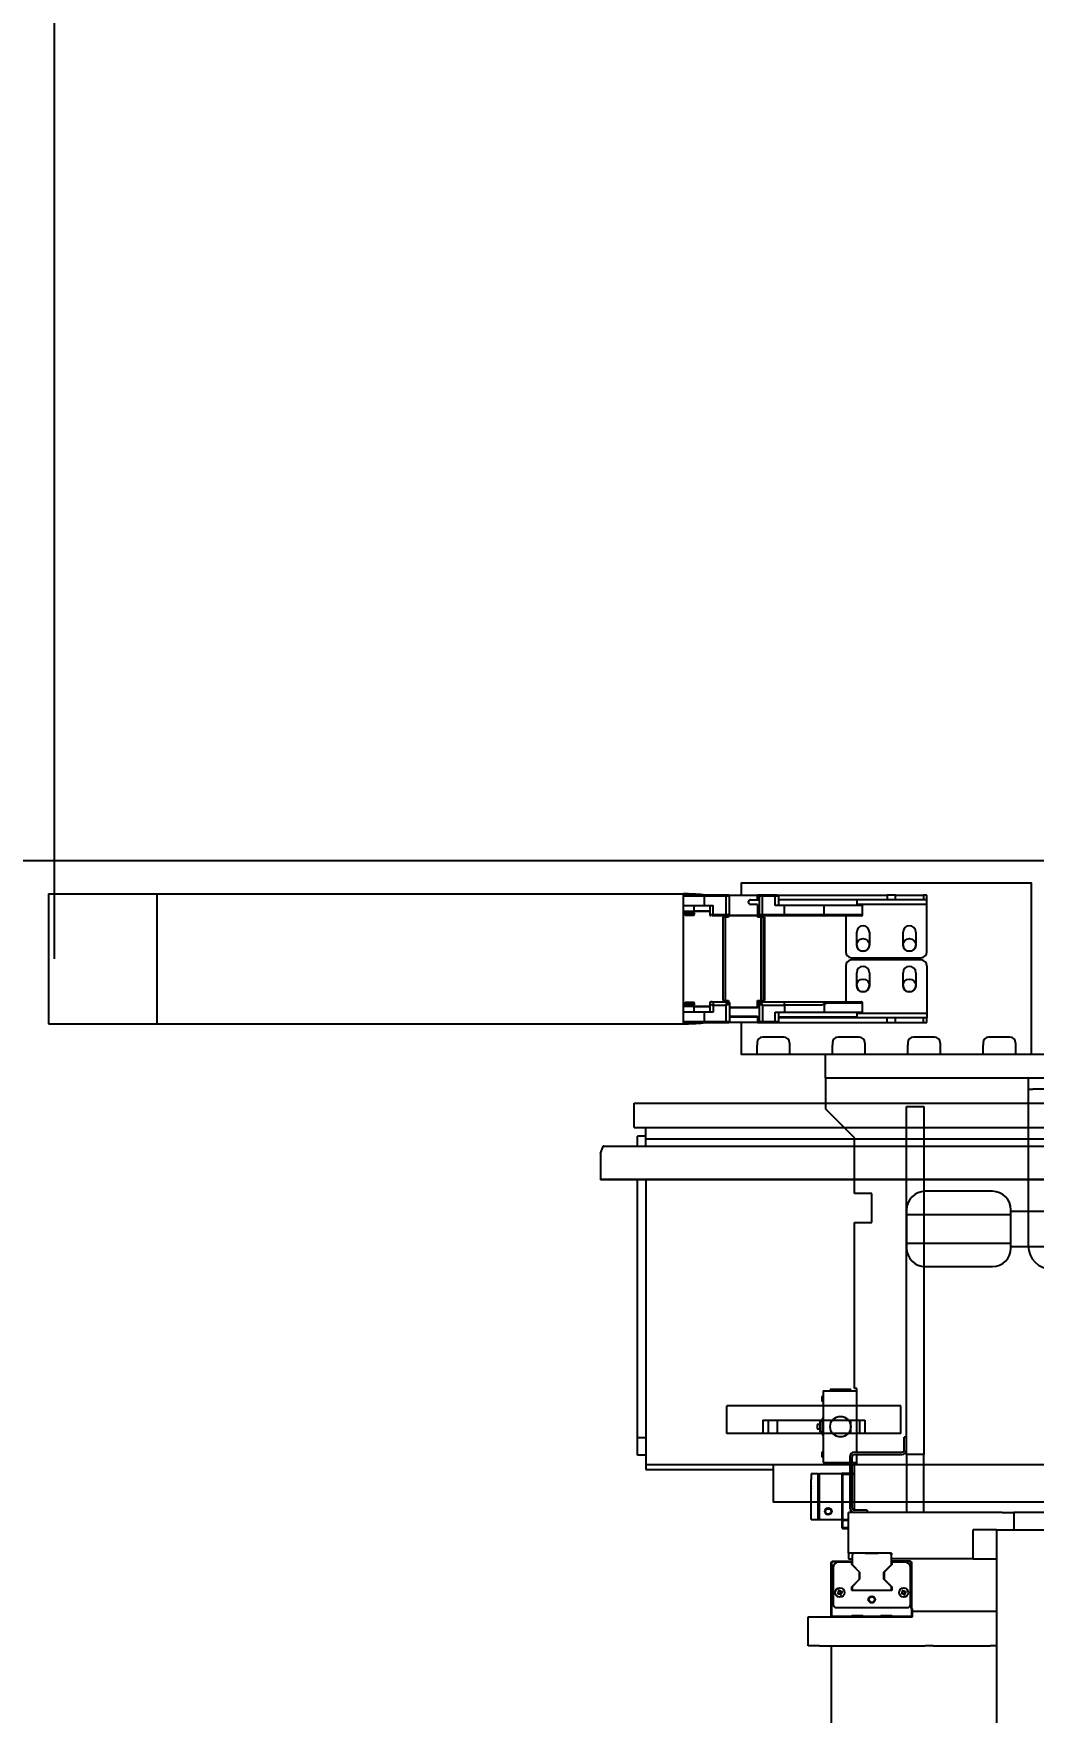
# Model space of a CAD drawing. Header units: inches. Extents: x -347369 to -260369, y 119522 to 149869.
# Drawn here: x -345582 to -344719, y 139198 to 140646 of the extents above; entities that cross this region are included whole.
import ezdxf

# ---------------------------------------------------------------- set-up
doc = ezdxf.new("R2010")
doc.units = ezdxf.units.IN
doc.header["$LTSCALE"] = 300
doc.linetypes.add('CENTRO', pattern=[2, 1.25, -0.25, 0.25, -0.25])
doc.linetypes.add('DOT2', pattern=[0.635, 0, -0.635])
for name, color, linetype in [('ASSI', 254, 'CENTRO'), ('INCASTELLATURA MOT', 4, 'Continuous'), ('MACCHINA', 40, 'Continuous'), ('QUOTE', 7, 'Continuous')]:
    doc.layers.add(name, color=color, linetype=linetype)
doc.styles.get("Standard").update_dxf_attribs({"font": 'romans.shx'})
doc.dimstyles.new('sc1a100_pollici', dxfattribs={"dimscale": 100, "dimtxt": 3, "dimasz": 3, "dimexe": 0, "dimexo": 0, "dimgap": 1, "dimtad": 1, "dimzin": 12, "dimdsep": 46, "dimtxsty": 'Standard', "dimblk": 'CLOSEDBLANK', "dimcen": 1, "dimclrd": 253, "dimclre": 253, "dimclrt": 2, "dimadec": 0, "dimazin": 3, "dimtfac": 1, "dimtmove": 0, "dimatfit": 1, "dimldrblk": 'CLOSEDBLANK', "dimfxl": 1, "dimtolj": 1, "dimtzin": 0, "dimarcsym": 0})

# ---------------------------------------------------------------- blocks, each defined once
blk = doc.blocks.new('_ClosedBlank')
at = {"color": 0, "linetype": 'ByBlock', "lineweight": -2}
for p, q in [((-1, 0.1667), (0, 0)), ((-1, 0.1667), (-1, -0.1667)), ((0, 0), (-1, -0.1667))]:
    blk.add_line(p, q, dxfattribs=at)
blk = doc.blocks.new('*D15')
at = {"layer": 'Defpoints', "color": 0, "transparency": 16777216}
for p in [(-345563.6, 144199.7), (-325383.6, 140999.7), (-345563.6, 139848.2)]:
    blk.add_point(p, dxfattribs=at)
at = {"layer": 'QUOTE', "color": 253, "lineweight": -2, "transparency": 16777216}
for p, q in [((-345563.6, 139848.2), (-345563.6, 144199.7)), ((-325683.6, 144199.7), (-345263.6, 144199.7)), ((-325383.6, 140999.7), (-325383.6, 144199.7))]:
    blk.add_line(p, q, dxfattribs=at)
at = {"layer": 'QUOTE', "color": 253, "lineweight": -2, "transparency": 16777216, "xscale": 300, "yscale": 300, "zscale": 300, "rotation": 180}
blk.add_blockref('_ClosedBlank', (-345563.6, 144199.7), dxfattribs=at)
at = {"layer": 'QUOTE', "color": 253, "lineweight": -2, "transparency": 16777216, "xscale": 300, "yscale": 300, "zscale": 300}
blk.add_blockref('_ClosedBlank', (-325383.6, 144199.7), dxfattribs=at)
at = {"layer": 'QUOTE', "color": 2, "transparency": 16777216, "char_height": 300, "attachment_point": 5}
for s, insert in [('\\A1;20180', (-335458.6, 144449.7)), ('\\A1;[66\'-2 1/2"]', (-335458.6, 143871.1))]:
    blk.add_mtext(s, dxfattribs=dict(at, insert=insert))
blk = doc.blocks.new('*D17')
at = {"layer": 'Defpoints', "color": 0, "transparency": 16777216}
for p in [(-346133.6, 139932.7), (-344588.6, 139932.7), (-345533.6, 138999.7)]:
    blk.add_point(p, dxfattribs=at)
at = {"layer": 'QUOTE', "color": 253, "lineweight": -2, "transparency": 16777216}
for p, q in [((-346133.6, 140232.7), (-346133.6, 143475.5)), ((-344588.6, 139932.7), (-346133.6, 139932.7)), ((-346133.6, 138999.7), (-346133.6, 139932.7)), ((-345533.6, 138999.7), (-346133.6, 138999.7)), ((-346133.6, 138699.7), (-346133.6, 138399.7))]:
    blk.add_line(p, q, dxfattribs=at)
at = {"layer": 'QUOTE', "color": 253, "lineweight": -2, "transparency": 16777216, "xscale": 300, "yscale": 300, "zscale": 300}
for p, rotation in [((-346133.6, 139932.7), 270), ((-346133.6, 138999.7), 90)]:
    blk.add_blockref('_ClosedBlank', p, dxfattribs=dict(at, rotation=rotation))
at = {"layer": 'QUOTE', "color": 2, "transparency": 16777216, "char_height": 300, "attachment_point": 5, "rotation": 90}
for s, insert in [('\\A1;[3\'-0 3/4"]', (-345805.1, 142004.1)), ('\\A1;933', (-346383.6, 142004.1))]:
    blk.add_mtext(s, dxfattribs=dict(at, insert=insert))
blk = doc.blocks.new('*U49')
at = {"layer": 'ASSI'}
for p, q in [((2.5, 0), (-2.5, 0)), ((0, 2.5), (0, -2.5))]:
    blk.add_line(p, q, dxfattribs=at)
at = {"layer": 'INCASTELLATURA MOT'}
for p, q in [((-480, 724), (0, 724)), ((-480, 703), (-480, 724)), ((0, 703), (0, 724)), ((-480, 703), (0, 703)), ((-470, 695.5), (-477, 695.5)), ((-477, 687), (-477, 695.5)), ((-470, 687), (-470, 703)), ((-10, 687), (-10, 703)), ((-10, 695.5), (-3, 695.5)), ((-3, 685.3), (-3, 695.5)), ((-509.1, 680.6), (-506.8, 686.6)), ((-509.1, 680.6), (-509.1, 658)), ((-506.2, 687), (-14.4, 687)), ((-10, 693), (-470, 693)), ((-14.4, 687), (-4.1, 687)), ((-13.8, 686.6), (-11.5, 680.6)), ((-1.2, 680.6), (-3.5, 686.6)), ((-1.2, 658), (-1.2, 680.6)), ((-10.9, 680.2), (-1.2, 680.2)), ((-10.8, 658.5), (-10.8, 680.2)), ((-509.1, 658.5), (-10.8, 658.5)), ((-1.2, 658), (-509.1, 658)), ((-477, 420.5), (-477, 658)), ((-470, 658), (-470, 408)), ((-10.8, 658.5), (-10.6, 658)), ((-10, 658), (-10, 412)), ((-3, 420.5), (-3, 658)), ((-171, 648), (-229, 648)), ((-245, 632), (-245, 599)), ((-244, 628), (-245, 627)), ((-244, 628), (-156, 628)), ((-155, 627), (-156, 628)), ((-155, 599), (-155, 632)), ((-125, 630.5), (-155, 630.5)), ((-125, 630.5), (-125, 600.5)), ((-245, 604), (-244, 603)), ((-156, 603), (-244, 603)), ((-156, 603), (-155, 604)), ((-155, 600.5), (-125, 600.5)), ((-229, 583), (-171, 583)), ((-250, 463), (-400, 463)), ((-400, 439), (-400, 463)), ((-369, 450.5), (-369, 439.5)), ((-369, 450.5), (-281, 450.5)), ((-364.5, 450.5), (-364.5, 439.5)), ((-356.5, 450.5), (-356.5, 439.5)), ((-293.5, 450.5), (-293.5, 439.5)), ((-285.5, 450.5), (-285.5, 439.5)), ((-281, 450.5), (-281, 439.5)), ((-250, 439), (-250, 463)), ((-470, 435.5), (-477, 435.5)), ((-250, 439), (-400, 439)), ((-369, 439.5), (-281, 439.5)), ((-10, 435.5), (-3, 435.5)), ((-470, 420.5), (-477, 420.5)), ((-10, 420.5), (-3, 420.5)), ((120, 412), (-470, 412)), ((-470, 408), (-360, 408)), ((-360, 412), (-360, 380)), ((120, 412), (120, 380)), ((120, 380), (-360, 380))]:
    blk.add_line(p, q, dxfattribs=at)
for centre, start, end in [((-229, 632), 90, 180), ((-171, 632), 0, 90), ((-229, 599), 180, 270), ((-171, 599), 270, 0)]:
    blk.add_arc(centre, 16, start, end, dxfattribs=at)
for centre, start_param, end_param in [((-509.7, 680.9), 2.719594, 2.792527), ((-506.2, 686.4), 4.712389, 5.934119), ((-14.4, 686.4), 3.490659, 4.712389), ((-10.9, 680.9), 0.349066, 1.570796), ((-4.1, 686.4), 3.490659, 4.712389), ((-0.6, 680.9), 0.349066, 0.421946)]:
    blk.add_ellipse(centre, major_axis=(-0.637, 0), ratio=0.942476, start_param=start_param, end_param=end_param, dxfattribs=at)
blk = doc.blocks.new('A$C2dc59534')
at = {"layer": 'INCASTELLATURA MOT', "color": 40, "linetype": 'Continuous', "lineweight": 25}
for p, q in [((-56, 796), (-56, 816)), ((144, 816), (-56, 816)), ((-56, 796), (139, 796)), ((-56, 796), (-56, 769)), ((-56, 796), (119, 796)), ((119, 796), (119, 651)), ((119, 786), (123, 786)), ((139, 786), (123, 786)), ((-31, 744), (-56, 769)), ((14, 771), (29, 771)), ((14, 471), (14, 771)), ((29, 771), (29, 471)), ((-31, 696), (-31, 744)), ((-16, 696), (-31, 696)), ((-16, 671), (-16, 696)), ((-31, 528), (-31, 671)), ((-31, 671), (-16, 671)), ((-58, 526), (-58, 523.5)), ((-58, 526), (-29, 526)), ((-58, 523.5), (-58, 466.5)), ((-51.9, 527), (-51.9, 526)), ((-43, 527), (-51.9, 527)), ((-34.1, 527), (-43, 527)), ((-34.1, 526), (-34.1, 527)), ((-29, 528), (-31, 528)), ((-29, 526), (-29, 528)), ((-29, 523.5), (-29, 526)), ((-29, 473), (-29, 523.5)), ((-58, 520.9), (-59, 520.9)), ((-59, 520.9), (-59, 517.1)), ((-59, 517.1), (-58, 517.1)), ((-60.8, 497), (-63, 497)), ((-63, 497), (-63, 493)), ((-63, 493), (-60.8, 493)), ((-58.9, 499.4), (-60.8, 499.4)), ((-60.8, 499.4), (-60.8, 495)), ((-60.8, 495), (-60.8, 490.6)), ((-58, 502), (-58.9, 502)), ((-58.9, 502), (-58.9, 488)), ((-60.8, 490.6), (-58.9, 490.6)), ((-58.9, 488), (-58, 488)), ((12, 475), (12, 486)), ((14, 486), (12, 486)), ((-58, 472.9), (-59, 472.9)), ((-59, 472.9), (-59, 469.1)), ((-59, 469.1), (-58, 469.1)), ((-58, 466.5), (-58, 464)), ((-58, 464), (-35, 464)), ((-51.9, 464), (-51.9, 463)), ((-35, 469), (-35, 425)), ((-33, 425), (-33, 469)), ((-33, 464), (-29, 464)), ((-31, 473), (10, 473)), ((-31, 471), (10, 471)), ((-29, 466.5), (-29, 471)), ((-29, 464), (-29, 466.5)), ((-29, 462), (-29, 464)), ((29, 471), (14, 471)), ((14, 471), (14, 421)), ((29, 421), (29, 471)), ((-62.2, 454.3), (-68.2, 454.3)), ((-68.2, 454.3), (-68.2, 449.3)), ((-68.2, 417.9), (-68.2, 449.3)), ((-62.2, 453.9), (-62.2, 454.3)), ((-62.2, 454.2), (-61.2, 454.2)), ((-62.2, 449.2), (-62.2, 453.9)), ((-62.2, 417.9), (-62.2, 449.2)), ((-61.2, 449.2), (-61.2, 454.2)), ((-41.5, 454.2), (-61.2, 454.2)), ((-61.2, 417.9), (-61.2, 449.2)), ((-51.9, 463), (-35, 463)), ((-41, 455), (-41.5, 454.5)), ((-41.5, 414.3), (-41.5, 454.5)), ((-41.5, 454.5), (-41, 454)), ((-41, 455), (-35, 455)), ((-41, 414.5), (-41, 454)), ((-41, 454), (-35, 454)), ((-33, 455), (-31, 455)), ((-33, 454), (-31, 454)), ((-31, 423), (-31, 462)), ((-29, 462), (-31, 462)), ((-68.2, 443.8), (-68.2, 443.4)), ((-68.2, 443.8), (-68.2, 443.8)), ((-68.2, 443.4), (-68.2, 443.4)), ((-68.2, 441.7), (-68.2, 441.7)), ((-68.2, 441.7), (-68.2, 441.4)), ((-68.2, 441.4), (-68.2, 441.4)), ((-68.2, 441.2), (-68.2, 441.2)), ((-54.5, 424.1), (-52.5, 424.1)), ((-36, 386), (-36, 421)), ((96.5, 421), (-36, 421)), ((-20, 423), (-31, 423)), ((-20, 423), (-20, 421)), ((96.5, 421), (106.5, 421)), ((106.5, 421), (106.5, 406)), ((116.5, 421), (106.5, 421)), ((141.5, 421), (116.5, 421)), ((-68.2, 414.9), (-68.2, 417.9)), ((-68.2, 414.9), (-62.2, 414.9)), ((-62.2, 414.9), (-62.2, 417.9)), ((-62.2, 414.9), (-61.2, 414.9)), ((-61.2, 414.9), (-61.2, 417.9)), ((-61.2, 414.9), (-41.5, 414.9)), ((-41.5, 414.3), (-41, 414.5)), ((-41.5, 413.8), (-41.5, 414.3)), ((-41.5, 413.8), (-41, 414)), ((-41.5, 408.2), (-41.5, 413.8)), ((-41.5, 408.2), (-41, 408)), ((-41.5, 407.5), (-41.5, 408.2)), ((-41.5, 407.5), (-41, 407)), ((-41, 414), (-41, 414.5)), ((-36, 414.5), (-41, 414.5)), ((-36, 414), (-41, 414)), ((-41, 408), (-41, 414)), ((-41, 408), (-36, 408)), ((-41, 408), (-41, 407)), ((-36, 407), (-41, 407)), ((71.5, 381), (71.5, 406)), ((91.5, 406), (71.5, 406)), ((91.5, 406), (165.5, 406)), ((91.5, 406), (91.5, 211.5)), ((-51, 378), (-50.5, 378.5)), ((-51, 332), (-51, 378)), ((-50, 379), (-50.5, 378.5)), ((-50.5, 332.2), (-50.5, 378.5)), ((-33, 378.5), (-50.5, 378.5)), ((-50, 379), (-33, 379)), ((-33.2, 378.2), (-44.4, 378.2)), ((-31.6, 386), (-36, 386)), ((-36, 386), (-36, 381)), ((-36, 381), (-33, 381)), ((-33.2, 376.1), (-33.2, 378.2)), ((-31.6, 386), (-33, 384.6)), ((-33, 384.6), (-33, 376.1)), ((-21.9, 386), (-31.6, 386)), ((-21.5, 385.6), (-21.9, 386)), ((-10.1, 386), (-21.9, 386)), ((-10.5, 385.6), (-21.5, 385.6)), ((-10.1, 386), (-10.5, 385.6)), ((-0.4, 386), (-10.1, 386)), ((1, 384.6), (-0.4, 386)), ((1, 386), (-0.4, 386)), ((1, 386), (1, 384.6)), ((1, 376.1), (1, 384.6)), ((71.5, 381), (1, 381)), ((17.5, 379), (1, 379)), ((18, 378.5), (1, 378.5)), ((1.2, 378.2), (1.2, 376.1)), ((12.4, 378.2), (1.2, 378.2)), ((17.5, 379), (18, 378.5)), ((18, 338.3), (18, 378.5)), ((18, 378.5), (18.5, 378)), ((18.5, 338.5), (18.5, 378)), ((71.5, 381), (91.5, 381)), ((-49.4, 373.2), (-49.4, 341.9)), ((-26.7, 369.6), (-33.2, 376.1)), ((-33.2, 356.9), (-26.7, 363.4)), ((-33, 376.1), (-26.5, 369.6)), ((-26.5, 363.4), (-33, 356.9)), ((-26.7, 363.4), (-26.7, 369.6)), ((-26.5, 369.6), (-26.5, 363.4)), ((-5.5, 369.6), (1, 376.1)), ((-5.5, 363.4), (-5.5, 369.6)), ((1, 356.9), (-5.5, 363.4)), ((1.2, 376.1), (-5.3, 369.6)), ((-5.3, 369.6), (-5.3, 363.4)), ((-5.3, 363.4), (1.2, 356.9)), ((17.4, 341.9), (17.4, 373.2)), ((-44.6, 352), (-45.7, 351.6)), ((-44.3, 352.2), (-45.3, 352.6)), ((-44.1, 351), (-45.2, 350.5)), ((-44.8, 353.6), (-44.4, 352.5)), ((-44.2, 350.9), (-44.7, 352)), ((-44.6, 352), (-44.3, 352.2)), ((-43.4, 353), (-44.4, 352.6)), ((-44.4, 352.5), (-44.3, 352.2)), ((-43.8, 351.1), (-44.2, 350.1)), ((-44.1, 351), (-43.8, 351.1)), ((-43.8, 354.1), (-43.3, 352.9)), ((-43.7, 350.8), (-43.8, 351.1)), ((-43.2, 349.7), (-43.7, 350.8)), ((-42.6, 351.1), (-43.6, 350.7)), ((-43.3, 352.9), (-43.2, 352.6)), ((-43.2, 352.6), (-42.8, 353.6)), ((-42.9, 352.8), (-43.2, 352.6)), ((-42.9, 352.8), (-41.8, 353.2)), ((-42.3, 351.7), (-42.8, 352.8)), ((-42.4, 351.7), (-42.7, 351.6)), ((-42.7, 351.6), (-41.7, 351.1)), ((-42.6, 351.2), (-42.7, 351.6)), ((-42.2, 350.1), (-42.6, 351.2)), ((-42.4, 351.7), (-41.3, 352.2)), ((-33.2, 353.8), (-33.2, 356.9)), ((1.2, 353.8), (-33.2, 353.8)), ((-33, 356.9), (-33, 354.5)), ((-33, 354.5), (-32.5, 354)), ((-33, 354), (-33, 354.5)), ((-32.5, 354), (-33, 354)), ((-32.5, 354), (0.5, 354)), ((0.5, 354), (1, 354.5)), ((1, 354), (0.5, 354)), ((1, 354.5), (1, 356.9)), ((1, 354.5), (1, 354)), ((1.2, 356.9), (1.2, 353.8)), ((10.4, 352), (9.3, 351.6)), ((10.7, 352.2), (9.7, 352.6)), ((10.9, 351), (9.8, 350.5)), ((10.2, 353.6), (10.6, 352.5)), ((10.8, 350.9), (10.3, 352)), ((10.4, 352), (10.7, 352.2)), ((11.6, 353), (10.6, 352.6)), ((10.6, 352.5), (10.7, 352.2)), ((11.2, 351.1), (10.8, 350.1)), ((10.9, 351), (11.2, 351.1)), ((11.2, 354.1), (11.7, 352.9)), ((11.3, 350.8), (11.2, 351.1)), ((11.8, 349.7), (11.3, 350.8)), ((12.4, 351.1), (11.4, 350.7)), ((11.7, 352.9), (11.8, 352.6)), ((11.8, 352.6), (12.2, 353.6)), ((12.1, 352.8), (11.8, 352.6)), ((12.1, 352.8), (13.2, 353.2)), ((12.7, 351.7), (12.2, 352.8)), ((12.6, 351.7), (12.3, 351.6)), ((12.3, 351.6), (13.3, 351.1)), ((12.4, 351.2), (12.3, 351.6)), ((12.8, 350.1), (12.4, 351.2)), ((12.6, 351.7), (13.7, 352.2)), ((-46.4, 338.9), (14.4, 338.9)), ((18, 338.3), (18.5, 338.5)), ((18.5, 337.8), (18, 338.3)), ((19, 338), (18.5, 338.5)), ((18.5, 337.8), (19, 338)), ((18.5, 332.2), (18.5, 337.8)), ((19, 336), (19, 338)), ((19, 331), (19, 336)), ((19, 336), (29.9, 336)), ((29.9, 336), (36.9, 336)), ((36.9, 336), (86.1, 336)), ((86.1, 336), (91.5, 336)), ((-71, 306), (-71, 331)), ((-71, 331), (-61, 331)), ((-61, 331), (19, 331)), ((-51, 332), (-50.5, 332.2)), ((-50, 331), (-51, 332)), ((-50.5, 332.2), (-49.8, 331.5)), ((-50, 331), (-49.8, 331.5)), ((-49.8, 331.5), (-33.7, 331.5)), ((-33.7, 331.5), (-33.2, 332)), ((-33.7, 331.5), (-33.5, 331)), ((-33.5, 331), (-33, 331.5)), ((-33.2, 332), (-23.8, 332)), ((-33.2, 332), (-33, 331.5)), ((-33, 331.5), (-24, 331.5)), ((-23.8, 332), (-24, 331.5)), ((-23.5, 331), (-24, 331.5)), ((-23.8, 332), (-23.3, 331.5)), ((-23.3, 331.5), (-23.5, 331)), ((-23.3, 331.5), (-8.7, 331.5)), ((-8.7, 331.5), (-8.2, 332)), ((-8.7, 331.5), (-8.5, 331)), ((-8, 331.5), (-8.5, 331)), ((-8.2, 332), (1.2, 332)), ((-8.2, 332), (-8, 331.5)), ((-8, 331.5), (1, 331.5)), ((1.2, 332), (1, 331.5)), ((1.5, 331), (1, 331.5)), ((1.2, 332), (1.7, 331.5)), ((1.7, 331.5), (1.5, 331)), ((1.7, 331.5), (17.8, 331.5)), ((17.8, 331.5), (18.5, 332.2)), ((17.8, 331.5), (18, 331)), ((19, 332), (18, 331)), ((18.5, 332.2), (19, 332)), ((-61, 306), (-71, 306)), ((-61, 306), (29.9, 306)), ((-51, 306), (-51, -64)), ((36.9, 306), (29.9, 306)), ((36.9, 306), (86.1, 306)), ((91.5, 306), (86.1, 306))]:
    blk.add_line(p, q, dxfattribs=at)
at = {"layer": 'INCASTELLATURA MOT', "color": 40, "linetype": 'DOT2', "lineweight": 18}
for p, q in [((123, 786), (123, 796)), ((-58, 523.5), (-29, 523.5)), ((-58, 466.5), (-35, 466.5)), ((-33, 466.5), (-29, 466.5)), ((-62.2, 449.3), (-68.2, 449.3)), ((-62.2, 449.2), (-61.2, 449.2)), ((-61.2, 449.2), (-41.5, 449.2)), ((-68.2, 442.8), (-68.2, 442.8)), ((-68.2, 441.9), (-68.2, 441.9)), ((96.5, 406), (96.5, 421)), ((116.5, 406), (116.5, 421)), ((-68.2, 417.9), (-62.2, 417.9)), ((-62.2, 417.9), (-61.2, 417.9)), ((-61.2, 417.9), (-41.5, 417.9)), ((-32, 386), (-32, 385.6)), ((29.9, 306), (29.9, 336)), ((36.9, 336), (36.9, 306)), ((86.1, 306), (86.1, 336)), ((-61, 331), (-61, 306))]:
    blk.add_line(p, q, dxfattribs=at)
at = {"layer": 'INCASTELLATURA MOT', "color": 40, "linetype": 'Continuous', "lineweight": 25}
for centre, radius in [((-43, 495), 8.89), ((-53.5, 421.9), 2.96), ((-53.5, 421.9), 2.46), ((-43.5, 351.9), 4), ((-16, 345.9), 2.96), ((-16, 345.9), 2.46), ((11.5, 351.9), 4)]:
    blk.add_circle(centre, radius, dxfattribs=at)
for centre, radius, start, end in [((139, 651), 20, 180, 270), ((-31, 469), 4, 90, 180), ((-31, 469), 2, 90, 180), ((10, 475), 2, 270, 0), ((10, 475), 4, 270, 0), ((-31, 425), 4, 180, 270), ((-31, 425), 2, 180, 270), ((-44.4, 373.2), 5, 90, 180), ((12.4, 373.2), 5, 0, 90), ((-31.1, 357), 15.5, 200.4013, 204.6441), ((-46.1, 340.8), 11.8, 81.6319, 85.9075), ((-37.5, 361.6), 11.8, 229.1379, 233.4135), ((-38.4, 339.5), 15.5, 110.4013, 114.6441), ((-32.4, 349.3), 11.8, 171.6319, 175.9075), ((-53.2, 357.9), 11.8, 319.1379, 323.4135), ((-33.8, 345.9), 11.8, 139.1379, 143.4135), ((-48.6, 364.2), 15.5, 290.4013, 294.6441), ((-54.6, 354.5), 11.8, 351.6319, 355.9075), ((-40.9, 363), 11.8, 261.6319, 265.9075), ((-49.5, 342.2), 11.8, 49.1379, 53.4135), ((-55.9, 346.7), 15.5, 20.4013, 24.6441), ((23.9, 357), 15.5, 200.4013, 204.6441), ((17.5, 361.6), 11.8, 229.1379, 233.4135), ((8.9, 340.8), 11.8, 81.6319, 85.9075), ((16.6, 339.5), 15.5, 110.4013, 114.6441), ((22.6, 349.3), 11.8, 171.6319, 175.9075), ((1.8, 357.9), 11.8, 319.1379, 323.4135), ((21.2, 345.9), 11.8, 139.1379, 143.4135), ((6.4, 364.2), 15.5, 290.4013, 294.6441), ((0.4, 354.5), 11.8, 351.6319, 355.9075), ((14.1, 363), 11.8, 261.6319, 265.9075), ((5.5, 342.2), 11.8, 49.1379, 53.4135), ((-0.9, 346.7), 15.5, 20.4013, 24.6441), ((-46.4, 341.9), 3, 180, 270), ((14.4, 341.9), 3, 270, 0)]:
    blk.add_arc(centre, radius, start, end, dxfattribs=at)
at = {"layer": 'MACCHINA', "color": 8}
for p, q in [((-726, 954.5), (-726, 842.5)), ((-726, 954.5), (-178.5, 954.5)), ((-632.3, 842.5), (-632.3, 954.5)), ((-178.5, 842.5), (-178.5, 954.5)), ((-160.7, 952.5), (-178.5, 952.5)), ((-178.5, 944.5), (-160.7, 944.5)), ((-169.5, 944.5), (-169.5, 940)), ((-161.4, 953.5), (-161.4, 953.7)), ((-141.7, 953.5), (-160.7, 953.5)), ((-160.7, 953.5), (-160.7, 952.5)), ((-141.7, 952.5), (-160.7, 952.5)), ((-160.7, 952.5), (-160.7, 944.5)), ((-160.7, 944.5), (-152.7, 944.5)), ((-155.7, 944.5), (-155.7, 936.5)), ((-152.7, 936.5), (-152.7, 944.5)), ((-141.7, 952.5), (-141.7, 953.5)), ((-138.7, 952.5), (-141.7, 952.5)), ((-141.7, 936.5), (-141.7, 952.5)), ((-139.5, 953.5), (-139.7, 953.5)), ((-139.5, 953.5), (-114.5, 953.5)), ((-139.5, 953.5), (-139.5, 953.5)), ((-114.5, 953), (-138.9, 953)), ((-138.7, 936.5), (-138.7, 952.5)), ((-120.5, 949.5), (-114.5, 949.5)), ((-114.5, 945.5), (-120.5, 945.5)), ((-112.3, 953.5), (-114.5, 953.5)), ((-114.5, 953), (-114.5, 953.5)), ((-114.5, 949.5), (-114.5, 953)), ((-114.5, 949.5), (-113.2, 949.5)), ((-114.5, 945.5), (-114.5, 936)), ((-113.2, 944.5), (-114.5, 944.5)), ((-113.2, 952.5), (-113.2, 936.5)), ((-110.2, 952.5), (-113.2, 952.5)), ((-99.3, 953.5), (-110.2, 953.5)), ((-110.2, 952.5), (-110.2, 953.5)), ((-99.3, 952.5), (-110.2, 952.5)), ((-110.2, 936.5), (-110.2, 952.5)), ((-99.3, 953.5), (-99.3, 952.5)), ((-96.3, 952.5), (-99.3, 952.5)), ((-99.3, 944.5), (-99.3, 952.5)), ((-91.3, 944.5), (-99.3, 944.5)), ((-97.8, 953.5), (-2.6, 953.5)), ((-96.3, 944.5), (-96.3, 952.5)), ((-93.1, 949.5), (-96.3, 949.5)), ((-53.9, 949.5), (-93.1, 949.5)), ((-57.1, 944.5), (-91.3, 944.5)), ((-91.3, 936.5), (-91.3, 944.5)), ((-24, 944.5), (-57.1, 944.5)), ((-57.1, 936.5), (-57.1, 944.5)), ((-2.6, 949.5), (-53.9, 949.5)), ((-28.5, 944.5), (-28.5, 949.5)), ((31.5, 945.5), (-28.5, 945.5)), ((-24, 936.5), (-24, 944.5)), ((4.4, 953.5), (-2.6, 953.5)), ((-2.6, 953.5), (-2.6, 949.5)), ((4.4, 949.5), (-2.6, 949.5)), ((4.4, 953.5), (28.6, 953.5)), ((4.4, 949.5), (4.4, 953.5)), ((28.6, 949.5), (4.4, 949.5)), ((31.5, 953.5), (28.6, 953.5)), ((28.6, 953.5), (28.6, 949.5)), ((31.5, 949.5), (28.6, 949.5)), ((31.5, 949.5), (31.5, 953.5)), ((31.5, 945.5), (31.5, 949.5)), ((31.5, 904.5), (31.5, 945.5)), ((-178.5, 939.5), (-169.3, 939.5)), ((-177, 939.5), (-177, 938.3)), ((-177, 938.3), (-168.9, 938.3)), ((-177, 938.3), (-177, 937)), ((-168.9, 937), (-177, 937)), ((-177, 937), (-177, 936)), ((-169.9, 936), (-177, 936)), ((-169.9, 936), (-168.9, 937)), ((-169.8, 938.3), (-169.8, 939.5)), ((-169.5, 940), (-155.7, 940)), ((-168.9, 937), (-168.9, 938.3)), ((-152.7, 936.5), (-155.7, 936.5)), ((-152.7, 935.5), (-152.7, 936.5)), ((-141.7, 936.5), (-152.7, 936.5)), ((-141.7, 935.5), (-152.7, 935.5)), ((-144.5, 934.5), (-144.5, 862.5)), ((-142.5, 934.5), (-144.5, 934.5)), ((-139.5, 934.5), (-142.5, 934.5)), ((-142.5, 934.5), (-142.5, 862.5)), ((-141.7, 935.5), (-141.7, 936.5)), ((-138.7, 936.5), (-141.7, 936.5)), ((-139.5, 935.5), (-139.7, 935.5)), ((-114.5, 935.5), (-139.5, 935.5)), ((-139.5, 935.5), (-139.5, 935.5)), ((-139.5, 935.5), (-139.5, 934.5)), ((-114.5, 936), (-138.9, 936)), ((-113.2, 941), (-114.5, 941)), ((-113.2, 939.6), (-114.5, 939.6)), ((-114.5, 939.5), (-113.2, 939.5)), ((-114.5, 936), (-114.5, 935.5)), ((-112.3, 935.5), (-114.5, 935.5)), ((-114.5, 935.5), (-114.5, 934.5)), ((-111.5, 934.5), (-114.5, 934.5)), ((-113.5, 935.5), (-113.5, 934.5)), ((-110.2, 936.5), (-113.2, 936.5)), ((-109.5, 934.5), (-111.5, 934.5)), ((-111.5, 862.5), (-111.5, 934.5)), ((-110.2, 935.5), (-110.2, 936.5)), ((-91.3, 936.5), (-110.2, 936.5)), ((-91.3, 935.5), (-110.2, 935.5)), ((-108.5, 934.5), (-109.5, 934.5)), ((-109.5, 862.5), (-109.5, 934.5)), ((-108.5, 934.5), (-108.5, 862.5)), ((-91.3, 935.5), (-91.3, 936.5)), ((-57.1, 936.5), (-91.3, 936.5)), ((-38.5, 935.5), (-38.5, 904.5)), ((-29, 910.5), (-29, 921.5)), ((-18, 921.5), (-18, 910.5)), ((11, 910.5), (11, 921.5)), ((22, 921.5), (22, 910.5)), ((-33.5, 899.5), (26.5, 899.5)), ((-38.5, 892.5), (-38.5, 861.5)), ((26.5, 897.5), (-33.5, 897.5)), ((-29, 875.5), (-29, 886.5)), ((-18, 886.5), (-18, 875.5)), ((11, 875.5), (11, 886.5)), ((22, 886.5), (22, 875.5)), ((31.5, 892.5), (31.5, 851.5)), ((-169.3, 857.5), (-178.5, 857.5)), ((-177, 861), (-169.9, 861)), ((-177, 861), (-177, 860)), ((-177, 860), (-168.9, 860)), ((-177, 860), (-177, 858.7)), ((-168.9, 858.7), (-177, 858.7)), ((-177, 858.7), (-177, 857.5)), ((-168.9, 860), (-169.9, 861)), ((-169.8, 857.5), (-169.8, 858.7)), ((-169.5, 857), (-169.5, 852.5)), ((-155.7, 857), (-169.5, 857)), ((-168.9, 858.7), (-168.9, 860)), ((-155.7, 860.5), (-155.7, 859.8)), ((-155.7, 860.5), (-155.5, 860.5)), ((-155.7, 859.8), (-155.7, 852.5)), ((-154.1, 861.5), (-154, 861.5)), ((-152.7, 861.5), (-139.7, 861.5)), ((-152.7, 861.5), (-152.7, 858.5)), ((-152.7, 858.5), (-141.7, 858.5)), ((-152.7, 858.5), (-152.7, 852.5)), ((-142.5, 862.5), (-144.5, 862.5)), ((-142.5, 862.5), (-139.5, 862.5)), ((-141.7, 844.5), (-141.7, 858.5)), ((-139.5, 862.5), (-139.5, 861.5)), ((-138.7, 860.5), (-138.7, 852.5)), ((-138.7, 856.9), (-114.5, 856.9)), ((-138.7, 856.4), (-114.5, 856.4)), ((-114.5, 862.5), (-111.5, 862.5)), ((-114.5, 856.9), (-114.5, 862.5)), ((-114.5, 861.5), (-113.7, 861.5)), ((-114.5, 860.5), (-113.7, 860.5)), ((-114.5, 856.9), (-114.5, 856.4)), ((-113.2, 856.5), (-114.5, 856.5)), ((-113.7, 861.5), (-113.5, 861.5)), ((-113.7, 861.5), (-113.7, 860.5)), ((-113.7, 860.5), (-113.2, 860.5)), ((-113.7, 860.5), (-113.7, 856.5)), ((-113.5, 862.5), (-113.5, 861.5)), ((-113.2, 860.5), (-113.2, 852.5)), ((-112.3, 861.5), (-91.3, 861.5)), ((-111.5, 862.5), (-109.5, 862.5)), ((-110.2, 858.5), (-91.3, 858.5)), ((-110.2, 858.5), (-110.2, 844.5)), ((-109.5, 862.5), (-108.5, 862.5)), ((-91.3, 858.5), (-91.3, 861.5)), ((-91.3, 858.5), (-91.3, 852.5)), ((-57.1, 859.5), (-57.1, 852.5)), ((-24, 852.5), (-24, 860.5)), ((-726, 842.5), (-178.5, 842.5)), ((-160.7, 852.5), (-178.5, 852.5)), ((-178.5, 844.5), (-160.7, 844.5)), ((-161.4, 843.3), (-161.4, 843.5)), ((-152.7, 852.5), (-160.7, 852.5)), ((-160.7, 852.5), (-160.7, 844.5)), ((-160.7, 844.5), (-141.7, 844.5)), ((-160.7, 843.5), (-160.7, 844.5)), ((-160.7, 843.5), (-141.7, 843.5)), ((-141.7, 844.5), (-138.7, 844.5)), ((-141.7, 843.5), (-141.7, 844.5)), ((-139.7, 843.5), (-139.7, 843.5)), ((-114.5, 843.5), (-139.5, 843.5)), ((-139.5, 843.5), (-139.5, 843.5)), ((-138.9, 844), (-114.5, 844)), ((-138.7, 852.5), (-138.7, 844.5)), ((-114.5, 848.7), (-138.7, 848.7)), ((-114.5, 848.1), (-138.7, 848.1)), ((-114.5, 848.1), (-114.5, 848.7)), ((-114.5, 848.5), (-113.2, 848.5)), ((-114.5, 848.1), (-114.5, 844)), ((-113.7, 844.5), (-114.5, 844.5)), ((-114.5, 843.5), (-114.5, 844)), ((-114.5, 843.5), (-113.7, 843.5)), ((-113.7, 848.5), (-113.7, 844.5)), ((-113.7, 844.5), (-113.7, 843.5)), ((-113.2, 844.5), (-113.7, 844.5)), ((-113.2, 852.5), (-113.2, 844.5)), ((-113.2, 844.5), (-110.2, 844.5)), ((-110.2, 844.5), (-99.3, 844.5)), ((-110.2, 844.5), (-110.2, 843.5)), ((-110.2, 843.5), (-99.3, 843.5)), ((-99.3, 852.5), (-91.3, 852.5)), ((-99.3, 844.5), (-99.3, 852.5)), ((-99.3, 843.5), (-99.3, 844.5)), ((-99.3, 844.5), (-96.3, 844.5)), ((-97.8, 843.5), (-2.6, 843.5)), ((-96.3, 844.5), (-96.3, 852.5)), ((-96.3, 848.5), (-28.5, 848.5)), ((-2.6, 847.5), (-96.3, 847.5)), ((-91.3, 852.5), (-57.1, 852.5)), ((-83.5, 848.5), (-83, 848)), ((-83, 848), (-64, 848)), ((-77.5, 847.9), (-77.9, 847.5)), ((-77.5, 848), (-77.5, 847.9)), ((-73.5, 847.9), (-77.5, 847.9)), ((-69.5, 847.9), (-73.5, 847.9)), ((-69.5, 847.9), (-69.5, 848)), ((-69.1, 847.5), (-69.5, 847.9)), ((-64, 848), (-63.5, 848.5)), ((-57.1, 852.5), (-24, 852.5)), ((-38.5, 847.5), (-38.5, 848.5)), ((-28.5, 848.5), (-28.5, 852.5)), ((-28.5, 851.5), (31.5, 851.5)), ((4.4, 847.5), (-2.6, 847.5)), ((-2.6, 843.5), (-2.6, 847.5)), ((-2.6, 843.5), (4.4, 843.5)), ((28.6, 847.5), (4.4, 847.5)), ((4.4, 843.5), (4.4, 847.5)), ((4.4, 843.5), (28.6, 843.5)), ((31.5, 847.5), (28.6, 847.5)), ((28.6, 843.5), (28.6, 847.5)), ((28.6, 843.5), (31.5, 843.5)), ((31.5, 851.5), (31.5, 847.5)), ((31.5, 843.5), (31.5, 847.5))]:
    blk.add_line(p, q, dxfattribs=at)
at = {"layer": 'MACCHINA'}
for p, q in [((-115, 826), (-115, 824)), ((-92, 831), (-110, 831)), ((-87, 826), (-87, 824)), ((-50, 826), (-50, 824)), ((-27, 831), (-45, 831)), ((-22, 826), (-22, 824)), ((15, 826), (15, 824)), ((38, 831), (20, 831)), ((43, 826), (43, 824)), ((80, 826), (80, 824)), ((103, 831), (85, 831)), ((108, 826), (108, 824)), ((-115, 816), (-115, 824)), ((-87, 824), (-87, 816)), ((-50, 816), (-50, 824)), ((-22, 824), (-22, 816)), ((15, 816), (15, 824)), ((43, 824), (43, 816)), ((80, 816), (80, 824)), ((108, 824), (108, 816))]:
    blk.add_line(p, q, dxfattribs=at)
blk.add_lwpolyline([(-128.5, 953.5), (-128.5, 964), (121.5, 964), (121.5, 816), (-128.5, 816), (-128.5, 843.5)], dxfattribs=at)
at = {"layer": 'MACCHINA', "color": 8, "flags": 128}
for points in [[(-57.4, 935.5), (-57.3, 935.5), (-57.3, 935.6), (-57.2, 935.7), (-57.2, 935.8), (-57.1, 935.9), (-57.1, 936.1), (-57.1, 936.3), (-57.1, 936.5)], [(-57.7, 861.5), (-57.6, 861.5), (-57.5, 861.3), (-57.4, 861.2), (-57.3, 860.9), (-57.2, 860.6), (-57.1, 860.3), (-57.1, 859.9), (-57.1, 859.5)]]:
    blk.add_lwpolyline(points, dxfattribs=at)
at = {"layer": 'MACCHINA', "color": 8}
for centre in [(-23.5, 910.5), (16.5, 910.5), (-23.5, 875.5), (16.5, 875.5)]:
    blk.add_circle(centre, 5.5, dxfattribs=at)
for centre, radius, start, end in [((-178.5, 773.5), 181, 84.5789, 90), ((-139.7, 952.5), 1, 0, 90), ((-120.5, 947.5), 2, 90, 270), ((-112.3, 952.5), 1, 90, 180), ((-97.3, 952.5), 1, 0, 90), ((-169, 940), 0.5, 180, 270), ((-154.7, 936.5), 1, 180, 270), ((-139.7, 936.5), 1, 270, 0), ((-112.3, 936.5), 1, 180, 270), ((-23.5, 921.5), 5.5, 0, 180), ((16.5, 921.5), 5.5, 0, 180), ((-33.5, 904.5), 5, 180, 270), ((-23.5, 910.5), 5.5, 180, 0), ((16.5, 910.5), 5.5, 180, 0), ((26.5, 904.5), 5, 270, 0), ((-33.5, 892.5), 5, 90, 180), ((-23.5, 886.5), 5.5, 0, 180), ((16.5, 886.5), 5.5, 0, 180), ((26.5, 892.5), 5, 0, 90), ((-23.5, 875.5), 5.5, 180, 0), ((16.5, 875.5), 5.5, 180, 0), ((-169, 857), 0.5, 90, 180), ((-154.7, 860.5), 1, 90, 180), ((-154.1, 860.9), 0.553, 90.9256, 125.4128), ((-139.7, 860.5), 1, 45, 90), ((-139.7, 860.5), 1, 0, 45), ((-112.3, 860.5), 1, 135, 180), ((-112.3, 860.5), 1, 90, 135), ((-178.5, 1023.5), 181, 270, 275.4211), ((-139.7, 844.5), 1, 270, 0), ((-112.3, 844.5), 1, 180, 270), ((-97.3, 844.5), 1, 270, 0)]:
    blk.add_arc(centre, radius, start, end, dxfattribs=at)
at = {"layer": 'MACCHINA'}
for centre, start, end in [((-110, 826), 90, 180), ((-92, 826), 0, 90), ((-45, 826), 90, 180), ((-27, 826), 0, 90), ((20, 826), 90, 180), ((38, 826), 0, 90), ((85, 826), 90, 180), ((103, 826), 0, 90)]:
    blk.add_arc(centre, 5, start, end, dxfattribs=at)
at = {"layer": 'MACCHINA', "color": 8}
for points, knots in [([(-160.7, 953.5), (-164.6, 953.5), (-170.5, 953.5), (-176.3, 953.5), (-178.4, 953.5)], [0, 0, 0, 0, 0.648035, 1, 1, 1, 1]), ([(-139.7, 953.5), (-139.8, 953.5), (-139.8, 953.5), (-140.1, 953.5), (-140.3, 953.5), (-140.6, 953.5), (-141.1, 953.5), (-141.5, 953.5), (-141.7, 953.5)], [0, 0, 0, 0, 0.239443, 0.369636, 0.5, 0.630193, 0.760557, 1, 1, 1, 1]), ([(-110.2, 953.5), (-110.5, 953.5), (-110.9, 953.5), (-111.4, 953.5), (-111.7, 953.5), (-111.9, 953.5), (-112.2, 953.5), (-112.2, 953.5), (-112.3, 953.5)], [0, 0, 0, 0, 0.239443, 0.369636, 0.5, 0.630193, 0.760557, 1, 1, 1, 1]), ([(-98, 953.5), (-98.1, 953.5), (-98.3, 953.5), (-98.7, 953.5), (-99.1, 953.5), (-99.3, 953.5)], [0, 0, 0, 0, 0.165898, 0.592125, 1, 1, 1, 1]), ([(-169, 939.5), (-168.9, 939.5), (-168.8, 939.5), (-167.9, 939.5), (-167, 939.5), (-165.9, 939.5), (-164.2, 939.5), (-162, 939.5), (-159.8, 939.5), (-158.1, 939.5), (-157, 939.5), (-156.2, 939.5), (-155.8, 939.5), (-155.7, 939.5)], [0, 0, 0, 0, 0.138888, 0.213654, 0.290006, 0.366359, 0.441125, 0.580013, 0.718901, 0.793667, 0.870019, 0.946372, 1, 1, 1, 1]), ([(-152.7, 935.5), (-152.9, 935.5), (-153.3, 935.5), (-153.7, 935.5), (-153.9, 935.5), (-154, 935.5)], [0, 0, 0, 0, 0.407875, 0.834102, 1, 1, 1, 1]), ([(-139.7, 935.5), (-139.8, 935.5), (-139.8, 935.5), (-140.1, 935.5), (-140.3, 935.5), (-140.6, 935.5), (-141.1, 935.5), (-141.5, 935.5), (-141.7, 935.5)], [0, 0, 0, 0, 0.239443, 0.369636, 0.5, 0.630193, 0.760557, 1, 1, 1, 1]), ([(-110.2, 935.5), (-110.5, 935.5), (-110.9, 935.5), (-111.4, 935.5), (-111.7, 935.5), (-111.9, 935.5), (-112.2, 935.5), (-112.2, 935.5), (-112.3, 935.5)], [0, 0, 0, 0, 0.2394429, 0.3696359, 0.4999999, 0.6301929, 0.7605571, 1, 1, 1, 1]), ([(-57.4, 935.5), (-61.1, 935.5), (-68.4, 935.5), (-79.8, 935.5), (-87.4, 935.5), (-91.3, 935.5)], [0, 0, 0, 0, 0.333235, 0.666758, 1, 1, 1, 1]), ([(-25, 935.5), (-25, 935.5), (-24.8, 935.5), (-25.5, 935.5), (-27.1, 935.5), (-29.9, 935.5), (-33.7, 935.5), (-38.5, 935.5), (-44.1, 935.5), (-50.4, 935.5), (-55.1, 935.5), (-57.4, 935.5)], [0, 0, 0, 0, 0.005406, 0.129717, 0.254054, 0.378391, 0.502703, 0.627012, 0.751348, 0.875685, 1, 1, 1, 1]), ([(-24, 936.5), (-24.1, 936.5), (-24.3, 936.5), (-26.1, 936.5), (-29, 936.5), (-32.9, 936.5), (-37.8, 936.5), (-43.5, 936.5), (-50, 936.5), (-54.7, 936.5), (-57.1, 936.5)], [0, 0, 0, 0, 0.124314, 0.249412, 0.37451, 0.499608, 0.624706, 0.749804, 0.874902, 1, 1, 1, 1]), ([(-25, 935.5), (-24.9, 935.5), (-24.6, 935.5), (-24.3, 935.8), (-24, 936.1), (-24, 936.4), (-24, 936.5)], [0, 0, 0, 0, 0.240609, 0.499821, 0.759123, 1, 1, 1, 1]), ([(-155.7, 857.5), (-155.8, 857.5), (-156.2, 857.5), (-157, 857.5), (-158.1, 857.5), (-159.8, 857.5), (-162, 857.5), (-164.2, 857.5), (-165.9, 857.5), (-167, 857.5), (-167.9, 857.5), (-168.8, 857.5), (-168.9, 857.5), (-169, 857.5)], [0, 0, 0, 0, 0.053628, 0.129981, 0.206333, 0.281099, 0.419987, 0.558875, 0.633641, 0.709994, 0.786346, 0.861112, 1, 1, 1, 1]), ([(-153.8, 861.5), (-153.9, 861.5), (-154.2, 861.5), (-154.7, 861.3), (-155.2, 861), (-155.6, 860.4), (-155.7, 860), (-155.7, 859.8)], [0, 0, 0, 0, 0.143781, 0.287015, 0.559439, 0.799441, 1, 1, 1, 1]), ([(-155.7, 859.8), (-155.7, 859.8), (-155.7, 859.7), (-155.5, 859.5), (-155, 859.2), (-154.4, 859), (-153.6, 858.8), (-153, 858.6), (-152.7, 858.5)], [0, 0, 0, 0, 0.062406, 0.249925, 0.437443, 0.624962, 0.812481, 1, 1, 1, 1]), ([(-154.5, 861.5), (-154.5, 861.5), (-154.4, 861.5), (-154.2, 861.5), (-154.1, 861.5)], [0, 0, 0, 0, 0.261271, 1, 1, 1, 1]), ([(-153.8, 861.5), (-153.8, 861.5), (-153.8, 861.5), (-153.7, 861.5), (-153.5, 861.5), (-153.3, 861.5), (-153, 861.5), (-152.8, 861.5), (-152.7, 861.5)], [0, 0, 0, 0, 0.166175, 0.335383, 0.50459, 0.670766, 0.833848, 1, 1, 1, 1]), ([(-141.7, 858.5), (-141.6, 858.9), (-141.3, 859.7), (-140.9, 860.3), (-140.7, 860.6)], [0, 0, 0, 0, 0.5, 1, 1, 1, 1]), ([(-140.7, 860.6), (-140.6, 860.9), (-140.2, 861.4), (-139.9, 861.5), (-139.7, 861.5)], [0, 0, 0, 0, 0.5, 1, 1, 1, 1]), ([(-140.7, 860.6), (-140.5, 860.7), (-140.1, 860.8), (-139.7, 860.7), (-139.6, 860.7)], [0, 0, 0, 0, 0.57074, 1, 1, 1, 1]), ([(-139.7, 861.5), (-139.7, 861.5), (-139.7, 861.5), (-139.6, 861.5), (-139.5, 861.5)], [0, 0, 0, 0, 0.7040953, 1, 1, 1, 1]), ([(-139.6, 860.7), (-139.4, 860.8), (-139.2, 861), (-139.1, 861.2), (-139, 861.2), (-139, 861.2)], [0, 0, 0, 0, 0.558211, 0.764754, 1, 1, 1, 1]), ([(-139.6, 859.5), (-139.6, 859.7), (-139.5, 860.2), (-139.5, 860.5), (-139.6, 860.7)], [0, 0, 0, 0, 0.57074, 1, 1, 1, 1]), ([(-113.7, 861.5), (-113.6, 861.5), (-113.3, 861.5), (-112.9, 861.5), (-112.7, 861.5), (-112.5, 861.5), (-112.3, 861.5), (-112.3, 861.5), (-112.3, 861.5)], [0, 0, 0, 0, 0.239443, 0.369607, 0.5, 0.630164, 0.760557, 1, 1, 1, 1]), ([(-113, 861.2), (-112.9, 861.2), (-112.9, 861.2), (-112.7, 861), (-112.6, 860.8), (-112.5, 860.7)], [0, 0, 0, 0, 0.282775, 0.544301, 1, 1, 1, 1]), ([(-112.4, 859.5), (-112.4, 859.7), (-112.5, 860.2), (-112.5, 860.5), (-112.5, 860.7)], [0, 0, 0, 0, 0.557853, 1, 1, 1, 1]), ([(-111.2, 860.6), (-111.5, 860.7), (-111.9, 860.8), (-112.3, 860.7), (-112.5, 860.7)], [0, 0, 0, 0, 0.571373, 1, 1, 1, 1]), ([(-112.3, 861.5), (-112.1, 861.5), (-111.7, 861.4), (-111.4, 860.9), (-111.2, 860.6)], [0, 0, 0, 0, 0.483273, 1, 1, 1, 1]), ([(-111.2, 860.6), (-111.1, 860.3), (-110.8, 859.7), (-110.4, 858.9), (-110.2, 858.5)], [0, 0, 0, 0, 0.516727, 1, 1, 1, 1]), ([(-91.3, 861.5), (-88.1, 861.5), (-81.7, 861.5), (-72.7, 861.5), (-66.3, 861.5), (-62.4, 861.5), (-60.8, 861.5), (-59.2, 861.5), (-58.2, 861.5), (-57.7, 861.5)], [0, 0, 0, 0, 0.279887, 0.55989, 0.806276, 0.86047, 0.914594, 0.955849, 1, 1, 1, 1]), ([(-57.1, 859.5), (-58, 859.1), (-59.9, 858.2), (-63.1, 858.6), (-67.7, 858.5), (-74.1, 858.5), (-82.5, 858.5), (-88.3, 858.5), (-91.3, 858.5)], [0, 0, 0, 0, 0.09237, 0.185839, 0.279263, 0.499556, 0.749778, 1, 1, 1, 1]), ([(-57.7, 861.5), (-57.5, 861.5), (-57.1, 861.5), (-56.5, 861.5), (-55.7, 861.5), (-54.6, 861.5), (-53.2, 861.5), (-51.1, 861.5), (-48.1, 861.5), (-43.7, 861.5), (-38.6, 861.5), (-33.8, 861.5), (-29.9, 861.5), (-27.1, 861.5), (-25.4, 861.5), (-25.1, 861.5), (-25, 861.5)], [0, 0, 0, 0, 0.0101264, 0.0222375, 0.0316858, 0.0470839, 0.0790651, 0.1111108, 0.1615216, 0.2514673, 0.3772801, 0.503088, 0.6288077, 0.754578, 0.8802619, 1, 1, 1, 1]), ([(-57.1, 859.5), (-56.3, 859.9), (-54.9, 860.7), (-52.5, 860.5), (-48.7, 860.5), (-43.6, 860.5), (-37.9, 860.5), (-33, 860.5), (-29.1, 860.5), (-26.1, 860.5), (-24.5, 860.5), (-23.8, 860.5), (-24, 860.5), (-24, 860.5)], [0, 0, 0, 0, 0.042299, 0.08335, 0.124988, 0.249881, 0.374822, 0.499762, 0.624626, 0.74949, 0.874354, 0.999217, 1, 1, 1, 1]), ([(-24, 860.5), (-24, 860.6), (-24, 860.9), (-24.3, 861.2), (-24.6, 861.5), (-24.9, 861.5), (-25, 861.5)], [0, 0, 0, 0, 0.240877, 0.500179, 0.759391, 1, 1, 1, 1]), ([(-178.6, 843.5), (-176.5, 843.5), (-170.6, 843.5), (-164.6, 843.5), (-160.7, 843.5)], [0, 0, 0, 0, 0.359087, 1, 1, 1, 1]), ([(-141.7, 843.5), (-141.5, 843.5), (-141.1, 843.5), (-140.6, 843.5), (-140.3, 843.5), (-140.1, 843.5), (-139.8, 843.5), (-139.8, 843.5), (-139.7, 843.5)], [0, 0, 0, 0, 0.239443, 0.369636, 0.5, 0.630193, 0.760557, 1, 1, 1, 1]), ([(-113.7, 843.5), (-113.6, 843.5), (-113.3, 843.5), (-112.9, 843.5), (-112.7, 843.5), (-112.5, 843.5), (-112.3, 843.5), (-112.3, 843.5), (-112.3, 843.5)], [0, 0, 0, 0, 0.239443, 0.369607, 0.5, 0.630164, 0.760557, 1, 1, 1, 1]), ([(-112.3, 843.5), (-112.2, 843.5), (-112.2, 843.5), (-111.9, 843.5), (-111.7, 843.5), (-111.4, 843.5), (-110.9, 843.5), (-110.5, 843.5), (-110.2, 843.5)], [0, 0, 0, 0, 0.239443, 0.369636, 0.5, 0.630193, 0.760557, 1, 1, 1, 1]), ([(-99.3, 843.5), (-99.1, 843.5), (-98.7, 843.5), (-98.2, 843.5), (-98, 843.5), (-97.9, 843.5)], [0, 0, 0, 0, 0.374816, 0.766497, 1, 1, 1, 1])]:
    blk.add_open_spline(points, degree=3, knots=knots, dxfattribs=at)
for points in [[(-141.7, 858.5), (-141.4, 858.7), (-140.6, 859), (-139.9, 859.3), (-139.6, 859.5)], [(-138.7, 860.5), (-138.8, 860.3), (-138.9, 860), (-139.4, 859.7), (-139.6, 859.5)], [(-112.4, 859.5), (-112.6, 859.7), (-113.1, 860), (-113.2, 860.3), (-113.2, 860.5)], [(-112.4, 859.5), (-112.1, 859.3), (-111.4, 859), (-110.6, 858.7), (-110.2, 858.5)]]:
    blk.add_open_spline(points, degree=3, dxfattribs=at)

msp = doc.modelspace()

# ---------------------------------------------------------------- block references
msp.add_blockref('A$C2dc59534', (-344842.629, 138949.656))
at = {"layer": 'INCASTELLATURA MOT'}
msp.add_blockref('*U49', (-344583.625, 138999.656), dxfattribs=at)

# ---------------------------------------------------------------- dimensions: what is measured, and where the dimension line sits
at = {"layer": 'QUOTE'}
dim = msp.add_linear_dim(base=(-345563.625, 144199.656), p1=(-325383.625, 140999.656), p2=(-345563.625, 139848.156), dimstyle='sc1a100_pollici', override={"dimpost": '\\X'}, dxfattribs=at)
dim.commit()
dim.dimension.update_dxf_attribs({"geometry": '*D15', "text_midpoint": (-335458.627, 144199.656), "dimtype": 160})
dim = msp.add_linear_dim(base=(-346133.629, 139932.656), p1=(-345533.629, 138999.656), p2=(-344588.625, 139932.656), angle=90, dimstyle='sc1a100_pollici', override={"dimpost": '\\X'}, dxfattribs=at)
dim.commit()
dim.dimension.update_dxf_attribs({"geometry": '*D17', "text_midpoint": (-346133.629, 142004.084)})

doc.saveas('drawing.dxf')
